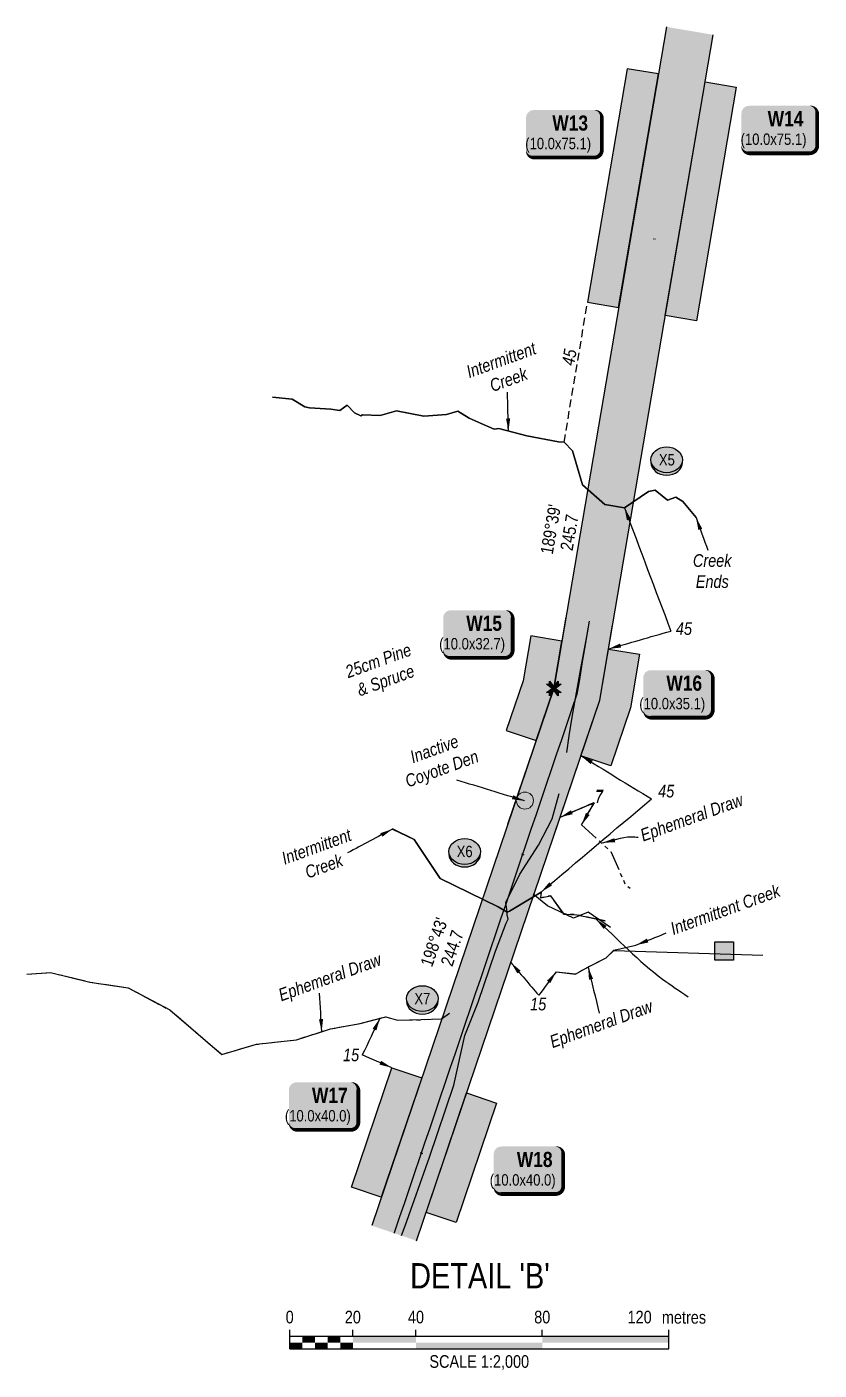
# Model space of a CAD drawing. Extents: x 406232 to 435383, y 6039561 to 6052989.
# Drawn here: x 427266 to 427893, y 6045963 to 6047027 of the extents above; entities that cross this region are included whole.
import ezdxf
from ezdxf.enums import TextEntityAlignment as Align

# ---------------------------------------------------------------- set-up
doc = ezdxf.new("R2010")
doc.units = 0
doc.header["$LTSCALE"] = 5
doc.header["$PDSIZE"] = 0.5
doc.linetypes.add('foc-TIELINE', pattern=[1.875, 1.25, -0.625])
doc.linetypes.add('foc-TOPO-ephemeral', pattern=[6.25, 3.125, -0.625, 0.625, -0.625, 0.625, -0.625])
doc.layers.get('Defpoints').update_dxf_attribs({"color": 9})
for name, color, linetype, lineweight in [('AS-GENERAL', 48, 'Continuous', 18), ('P-CHAINAGE-T', 201, 'Continuous', 18), ('T-TEXT', 48, 'Continuous', 18), ('T-TIE-T', 201, 'Continuous', 18)]:
    doc.layers.add(name, color=color, linetype=linetype, lineweight=lineweight)
for name, color, linetype in [('AS-UNDERLAY-H', 141, 'Continuous'), ('DETAIL-T', 7, 'Continuous'), ('L-BD', 7, 'Continuous'), ('L-MON', 1, 'Continuous'), ('P-CHAINAGE-CL', 201, 'foc-TIELINE'), ('P-CROSSINGS', 250, 'Continuous'), ('P-PROPOSED', 10, 'Continuous'), ('P-PROPOSED-H', 21, 'Continuous'), ('P-TEMP-BLOCKS', 250, 'Continuous'), ('P-TEMP-H', 41, 'Continuous'), ('P-TEMP_WORKSPACE', 46, 'Continuous'), ('T-BUSH-T', 110, 'Continuous'), ('T-CREEK', 160, 'Continuous'), ('T-DRAW', 143, 'foc-TOPO-ephemeral'), ('T-TIE', 201, 'foc-TIELINE'), ('T-WATER-T', 170, 'Continuous')]:
    doc.layers.add(name, color=color, linetype=linetype)
doc.styles.add('80', font='ARIALN.TTF', dxfattribs={"height": 10})
doc.styles.add('80CG', font='ARIALN.TTF', dxfattribs={"height": 10})
doc.styles.add('80L', font='ARIALN.TTF', dxfattribs={"height": 10})
doc.styles.add('80LS', font='ARIALNI.TTF', dxfattribs={"height": 10})
doc.styles.add('BOLD', font='ARIALNB.TTF')
doc.styles.add('Crossing', font='ARIALN.TTF', dxfattribs={"height": 10})
doc.styles.add('foc-LtypeFont', font='ARIALN.TTF', dxfattribs={"height": 7.349999999999999})
doc.linetypes.add('foc-TOPO-flowdirection-NOLINE', pattern='A,0,[">",foc-LtypeFont,S=0.3,R=0,X=0,Y=-0.945],-20,[">",foc-LtypeFont,S=0.3,R=0,X=0,Y=-0.945],0', length=20)
doc.dimstyles.new('Compass 5 000', dxfattribs={"dimscale": 5, "dimtxt": 9, "dimasz": 2, "dimexe": 0.2, "dimexo": 0.0625, "dimgap": 0.5, "dimtad": 0, "dimtih": 1, "dimtoh": 1, "dimzin": 0, "dimdsep": 46, "dimtxsty": '80CG', "dimcen": 0.1, "dimse1": 1, "dimse2": 1, "dimclrd": 256, "dimclrt": 256, "dimaunit": 1, "dimadec": 4, "dimazin": 0, "dimtfac": 0.06, "dimtofl": 0, "dimtmove": 0, "dimatfit": 1, "dimfxl": 0.2, "dimtolj": 1, "dimtzin": 0, "dimlwd": -1, "dimarcsym": 0})

# ---------------------------------------------------------------- blocks, each defined once
blk = doc.blocks.new('*U1062')
h = blk.add_hatch(color=191)
edge = h.paths.add_edge_path()
edge.add_line((-21.49999999999998, -19.14915521729633), (21.49999999999998, -19.14915521729633))
edge.add_arc((21.49999999999998, -13.14915521729633), 6, 270, 360)
edge.add_line((27.49999999999998, -13.14915521729633), (27.49999999999998, 12.5))
edge.add_arc((21.49999999999998, 12.5), 6, 0, 90)
edge.add_line((21.49999999999998, 18.5), (-21.49999999999998, 18.5))
edge.add_arc((-21.49999999999998, 12.5), 6, 90, 180)
edge.add_line((-27.49999999999998, 12.5), (-27.49999999999998, -13.14915521729633))
edge.add_arc((-21.49999999999998, -13.14915521729633), 6, 180, 270)
at = {"color": 250, "flags": 128}
blk.add_lwpolyline([(-21.49999999999998, -19.14915521729633, 3, 3, 0), (21.49999999999998, -19.14915521729633, 3, 3, 0.414213562373095), (27.49999999999998, -13.14915521729633, 3, 3, 0), (27.49999999999998, 12.5, 3, 0, 0.414213562373095), (21.49999999999998, 18.5, 0, 0, 0), (-21.49999999999998, 18.5, 0, 0, 0.414213562373095), (-27.49999999999998, 12.5, 0, 0, 0), (-27.49999999999998, -13.14915521729633, 0, 3, 0.414213562373095)], format="xyseb", close=True, dxfattribs=at)
at = {"flags": 128}
blk.add_lwpolyline([(14.2195382115975, -9.000000803657578, 0, 7.5, 0), (-3.398394867633905e-15, 0, 0, 0, 0)], format="xyseb", dxfattribs=at)
at = {"color": 250}
for tag, p, height, style in [('TEMP_AREA_W1_001', (-9.212824010914055, 2.244292974654144), 12, 'BOLD'), ('ENTER_TEXT_001', (-30.65893587994544, -12.47010782646594), 9, '80')]:
    blk.add_attdef(tag, p, '', height=height, dxfattribs=dict(at, style=style))
blk = doc.blocks.new('*U1061')
h = blk.add_hatch(color=191)
edge = h.paths.add_edge_path()
edge.add_line((-21.49999999999998, -19.14915521729633), (21.49999999999998, -19.14915521729633))
edge.add_arc((21.49999999999998, -13.14915521729633), 6, 270, 360)
edge.add_line((27.49999999999998, -13.14915521729633), (27.49999999999998, 12.5))
edge.add_arc((21.49999999999998, 12.5), 6, 0, 90)
edge.add_line((21.49999999999998, 18.5), (-21.49999999999998, 18.5))
edge.add_arc((-21.49999999999998, 12.5), 6, 90, 180)
edge.add_line((-27.49999999999998, 12.5), (-27.49999999999998, -13.14915521729633))
edge.add_arc((-21.49999999999998, -13.14915521729633), 6, 180, 270)
at = {"color": 250, "flags": 128}
blk.add_lwpolyline([(-21.49999999999998, -19.14915521729633, 3, 3, 0), (21.49999999999998, -19.14915521729633, 3, 3, 0.414213562373095), (27.49999999999998, -13.14915521729633, 3, 3, 0), (27.49999999999998, 12.5, 3, 0, 0.414213562373095), (21.49999999999998, 18.5, 0, 0, 0), (-21.49999999999998, 18.5, 0, 0, 0.414213562373095), (-27.49999999999998, 12.5, 0, 0, 0), (-27.49999999999998, -13.14915521729633, 0, 3, 0.414213562373095)], format="xyseb", close=True, dxfattribs=at)
at = {"flags": 128}
blk.add_lwpolyline([(-15.89854788373584, -8.20146978244206, 0, 7.5, 0), (-3.398394867633905e-15, 0, 0, 0, 0)], format="xyseb", dxfattribs=at)
at = {"color": 250}
for tag, p, height, style in [('TEMP_AREA_W1_001', (-9.212824010914055, 2.244292974654144), 12, 'BOLD'), ('ENTER_TEXT_001', (-30.65893587994544, -12.47010782646594), 9, '80')]:
    blk.add_attdef(tag, p, '', height=height, dxfattribs=dict(at, style=style))
blk = doc.blocks.new('xing2')
h = blk.add_hatch(color=50)
h.dxf.hatch_style = 1
edge = h.paths.add_edge_path()
edge.add_ellipse((0, 0), major_axis=(-12.5, 0), ratio=0.8162973455633619, start_angle=0, end_angle=360)
h = blk.add_hatch(color=250)
h.dxf.hatch_style = 1
edge = h.paths.add_edge_path()
edge.add_ellipse((0, -2.047489049626165), major_axis=(-12.5, 0), ratio=0.8162973455633619, start_angle=0, end_angle=180)
edge.add_line((12.5, -2.047489049626165), (12.5, 0))
edge.add_ellipse((0, 0), major_axis=(-12.5, 0), ratio=0.8162973455633619, start_angle=0, end_angle=180, ccw=False)
edge.add_line((-12.5, 0), (-12.5, -2.047489049626165))
at = {"color": 250}
blk.add_ellipse((0, 0), major_axis=(-12.5, 0), ratio=0.8162973455633619, dxfattribs=at)
blk.add_ellipse((0, -2.047489049626165), major_axis=(-12.5, 0), ratio=0.8162973455633619, start_param=0, end_param=3.141592653589793, dxfattribs=at)
at = {"color": 250, "style": 'Crossing'}
blk.add_attdef('CROSSING', text='', height=9, dxfattribs=at).set_placement((0.08916442567715421, 0.0199513138486509), align=Align.MIDDLE_CENTER)
at = {"color": 250, "style": 'Crossing', "flags": 1}
for tag, p in [('OWNER', (0.08916442567715421, -12.49201765665748)), ('DESCRIPTION', (0.08916442567715421, -25.770021277247)), ('LOCATION', (0.08916442567715421, -39.30337514164421)), ('DWG_REF', (0.08916442567715421, -52.83672900604233))]:
    blk.add_attdef(tag, text='', height=9, dxfattribs=at).set_placement(p, align=Align.MIDDLE_CENTER)
blk = doc.blocks.new('TEMP')
h = blk.add_hatch(color=255)
h.dxf.hatch_style = 1
h.paths.add_polyline_path([(-5.274161e-10, 0.2514284397220763), (-0.6656854269836912, 1.152061669657268), (-0.6656854269836914, 0.6656854303339061), (-1.152061663105632, 0.6656854303339061), (-0.2514284404497629, 5.273253e-10), (-1.152061661774314, -0.665685419564579), (-0.6656854224511335, -0.6656854195645793), (-0.6656854224511335, -1.152061655686338), (-5.273251e-10, -0.2514284436956587), (0.6656854183820542, -1.152061663420681), (0.6656854183820542, -0.6656854208922597), (1.152061656810019, -0.6656854053035205), (0.2514284429676993, 5.273253e-10), (1.152061671303363, 0.6656854258011663), (0.6656854287749412, 0.6656854258011663), (0.6656854131859291, 1.15206166422904)])
h.paths.add_polyline_path([(0.5656854229146121, 0.8485281473411305), (0.5656854319800914, 0.5656854258011663), (0.8485281444547581, 0.5656854258011663), (0.0831890339399251, 0), (0.8485281399220186, -0.5656854150320215), (0.5656854183820542, -0.5656854240973189), (0.5656854183820542, -0.8485281365719859), (0, -0.08318903609469999), (-0.5656854224511337, -0.8485281320390644), (-0.5656854224511337, -0.5656854195645792), (-0.8485281349258001, -0.5656854195645794), (-0.0831890328488955, 0), (-0.8485281394583584, 0.5656854303339058), (-0.5656854269836913, 0.5656854303339061), (-0.5656854269836913, 0.8485281428085727), (0, 0.0831890306941206)], flags=16)
h = blk.add_hatch(color=1)
h.dxf.hatch_style = 1
h.paths.add_polyline_path([(0, 0.0831890306941205), (-0.5656854269836911, 0.8485281428085727), (-0.5656854269836912, 0.5656854303339061), (-0.8485281394583578, 0.5656854303339061), (-0.0831890328488953, -1e-16), (-0.8485281349258001, -0.5656854195645793), (-0.5656854224511337, -0.5656854195645793), (-0.5656854224511337, -0.848528132039064), (0, -0.08318903609469999), (0.5656854183820542, -0.8485281365719856), (0.5656854183820542, -0.5656854240973191), (0.8485281399220184, -0.5656854150320213), (0.0831890339399251, -1e-16), (0.8485281444547581, 0.5656854258011663), (0.5656854319800914, 0.5656854258011663), (0.5656854229146121, 0.8485281473411308)])
at = {"color": 1}
for p, q in [((-0.0831890328488953, 0), (0.0831890339399252, 0)), ((0, 0.0831890306941205), (0, -0.08318903609469999))]:
    blk.add_line(p, q, dxfattribs=at)
at = {"color": 255, "flags": 128}
blk.add_lwpolyline([(-0.251428440449763, 5.27325e-10), (-1.152061663105632, 0.6656854303339061), (-0.6656854269836914, 0.6656854303339061), (-0.6656854269836914, 1.152061669657268), (-5.274159999999999e-10, 0.2514284397220763), (0.6656854131859291, 1.15206166422904), (0.6656854287749412, 0.6656854258011663), (1.152061671303363, 0.6656854258011663), (0.2514284429676991, 5.27325e-10), (1.152061656810019, -0.6656854053035204), (0.6656854183820542, -0.6656854208922596), (0.6656854183820542, -1.152061663420681), (-5.27325e-10, -0.2514284436956586), (-0.6656854224511335, -1.152061655686338), (-0.6656854224511335, -0.6656854195645793), (-1.152061661774314, -0.6656854195645793)], close=True, dxfattribs=at)
at = {"color": 1, "flags": 128}
blk.add_lwpolyline([(-0.0831890328488953, 0), (-0.8485281394583578, 0.5656854303339061), (-0.5656854269836913, 0.5656854303339061), (-0.5656854269836913, 0.8485281428085727), (0, 0.0831890306941205), (0.5656854229146121, 0.8485281473411305), (0.5656854319800914, 0.5656854258011663), (0.8485281444547581, 0.5656854258011663), (0.0831890339399252, 0), (0.8485281399220184, -0.5656854150320214), (0.5656854183820542, -0.5656854240973189), (0.5656854183820542, -0.8485281365719856), (0, -0.08318903609469999), (-0.5656854224511335, -0.848528132039064), (-0.5656854224511335, -0.5656854195645792), (-0.8485281349258001, -0.5656854195645792)], close=True, dxfattribs=at)
blk = doc.blocks.new('*U539')
h = blk.add_hatch(color=191)
edge = h.paths.add_edge_path()
edge.add_line((-23.99999999999998, -19.14915521729633), (23.99999999999998, -19.14915521729633))
edge.add_arc((23.99999999999998, -13.14915521729633), 6, 270, 360)
edge.add_line((29.99999999999998, -13.14915521729633), (29.99999999999998, 12.5))
edge.add_arc((23.99999999999998, 12.5), 6, 0, 90)
edge.add_line((23.99999999999998, 18.5), (-23.99999999999998, 18.5))
edge.add_arc((-23.99999999999998, 12.5), 6, 90, 180)
edge.add_line((-29.99999999999998, 12.5), (-29.99999999999998, -13.14915521729633))
edge.add_arc((-23.99999999999998, -13.14915521729633), 6, 180, 270)
at = {"color": 250, "flags": 128}
blk.add_lwpolyline([(-23.99999999999998, -19.14915521729633, 3, 3, 0), (23.99999999999998, -19.14915521729633, 3, 3, 0.414213562373095), (29.99999999999998, -13.14915521729633, 3, 3, 0), (29.99999999999998, 12.5, 3, 0, 0.414213562373095), (23.99999999999998, 18.5, 0, 0, 0), (-23.99999999999998, 18.5, 0, 0, 0.414213562373095), (-29.99999999999998, 12.5, 0, 0, 0), (-29.99999999999998, -13.14915521729633, 0, 3, 0.414213562373095)], format="xyseb", close=True, dxfattribs=at)
at = {"flags": 128}
blk.add_lwpolyline([(3.21835010522714, -14.80424082640029, 0, 7.5, 0), (-3.398394867633905e-15, 0, 0, 0, 0)], format="xyseb", dxfattribs=at)
at = {"color": 250}
for tag, p, height, style in [('TEMP_AREA_W1_001', (-9.212824010914055, 2.244292974654144), 12, 'BOLD'), ('ENTER_TEXT_001', (-30.65893587994544, -12.47010782646594), 9, '80')]:
    blk.add_attdef(tag, p, '', height=height, dxfattribs=dict(at, style=style))
blk = doc.blocks.new('*U379')
at = {"color": 0}
for p, q in [((-150.0000000000342, 0), (-150.0000000000342, 15.00000000000273)), ((-100.0000000000232, 10.00000000000182), (-100.0000000000232, 15.00000000000273)), ((-50.00000000001134, 10.00000000000182), (-50.00000000001134, 15.00000000000273)), ((50.00000000001134, 10.00000000000182), (50.00000000001134, 15.00000000000273)), ((150.2392182250246, -2.274e-13), (150.2392182250246, 15.0000000000025)), ((-150.0000000000342, 10.00000000000182), (150.2392182250246, 10.00000000000159)), ((-150.0000000000342, 0), (150.2392182250246, -2.274e-13))]:
    blk.add_line(p, q, dxfattribs=at)
for points in [[(-150.0000000000342, 5.000000000000909), (-140.0000000000233, 5.000000000000909), (-150.0000000000342, 0), (-140.0000000000233, 0)], [(-140.0000000000342, 10.00000000000091), (-130.0000000000232, 10.00000000000091), (-140.0000000000342, 5), (-130.0000000000232, 5)], [(-130.0000000000342, 5.000000000000909), (-120.0000000000233, 5.000000000000909), (-130.0000000000342, 0), (-120.0000000000233, 0)], [(-120.0000000000342, 10.00000000000091), (-110.0000000000233, 10.00000000000091), (-120.0000000000342, 5), (-110.0000000000233, 5)], [(-110.0000000000342, 5.000000000000909), (-100.0000000000232, 5.000000000000909), (-110.0000000000342, 0), (-100.0000000000232, 0)], [(-100.0000000000232, 10.00000000000182), (-50.00000000001134, 10.00000000000182), (-100.0000000000232, 5.000000000000909), (-50.00000000001134, 5.000000000000909)], [(-50.00000000001134, 5.000000000000909), (50.00000000001134, 5.000000000000909), (-50.00000000001134, 0), (50.00000000001134, 0)], [(50.00000000001134, 10.00000000000182), (150.2392182250246, 10.00000000000159), (50.00000000001134, 5.000000000000909), (150.2392182250246, 5.000000000000682)]]:
    blk.add_solid(points, dxfattribs=at)
at = {"color": 0, "style": '80'}
blk.add_text('metres', height=10.00000000000227, dxfattribs=at).set_placement((162.2392182250246, 20.0000000000025), align=Align.CENTER)
for s, insert, char_height, attachment_point in [('0', (-150.0000000000342, 30.21145975443656), 10, 2), ('20', (-100.0000000000232, 30.21145975443656), 10, 2), ('40', (-50.00000000001134, 30.21145975443656), 10, 2), ('80', (50.00000000001134, 30.21145975443656), 10, 2), ('120', (136.6959500629242, 30.21828103683765), 10, 3), ('SCALE 1:2,000', (0.1196091124951968, -5.000000000000114), 10.00000000000227, 2)]:
    blk.add_mtext(s, dxfattribs=dict(at, insert=insert, char_height=char_height, attachment_point=attachment_point))

msp = doc.modelspace()

# ---------------------------------------------------------------- hatches: boundary and pattern name
at = {"layer": 'AS-UNDERLAY-H'}
h = msp.add_hatch(color=256, dxfattribs=at)
h.dxf.hatch_style = 1
h.paths.add_polyline_path([(427825.4723940845, 6046287.718057653), (427810.4812831344, 6046287.718057653), (427810.4812831344, 6046302.332374492), (427825.4723940845, 6046302.332374492)])
at = {"layer": 'P-PROPOSED-H'}
h = msp.add_hatch(color=256, dxfattribs=at)
h.dxf.hatch_style = 1
h.paths.add_polyline_path([(427538.9255461669, 6046077.4998278), (427574.4261622217, 6046065.471812468), (427719.5714101482, 6046493.867152571), (427809.2079782627, 6047020.952941286), (427772.2548429371, 6047027.237216642), (427683.1147110609, 6046503.073294554)])
at = {"layer": 'P-TEMP-H'}
h = msp.add_hatch(color=256, dxfattribs=at)
h.dxf.hatch_style = 1
h.paths.add_polyline_path([(427734.4393214455, 6046804.873488402), (427765.903955091, 6046989.893511069), (427741.2690525985, 6046994.082939333), (427709.8044214896, 6046809.062916248)])
h = msp.add_hatch(color=256, dxfattribs=at)
h.dxf.hatch_style = 1
h.paths.add_polyline_path([(427771.3926457646, 6046798.589180904), (427802.8563088273, 6046983.609368604), (427827.4912113164, 6046979.419940298), (427796.0265802097, 6046794.399917241)])
h = msp.add_hatch(color=256, dxfattribs=at)
h.dxf.hatch_style = 1
h.paths.add_polyline_path([(427689.4801140281, 6046540.503288396), (427664.8452150978, 6046544.692737625), (427658.8119383933, 6046509.215720522), (427645.4422422357, 6046469.755141387), (427669.1093196034, 6046461.736464564), (427683.1147110609, 6046503.073294554)])
h = msp.add_hatch(color=256, dxfattribs=at)
h.dxf.hatch_style = 1
h.paths.add_polyline_path([(427689.4801140301, 6046540.503288396), (427664.845215099, 6046544.692737625), (427658.8119383935, 6046509.215720522), (427645.4422422358, 6046469.755141417), (427669.1093196034, 6046461.736464552), (427683.1147110609, 6046503.073294554)])
h = msp.add_hatch(color=256, dxfattribs=at)
h.dxf.hatch_style = 1
h.paths.add_polyline_path([(427728.2770130233, 6046441.689772281), (427704.6099356575, 6046449.708449236), (427719.5714101489, 6046493.867152553), (427726.3539020068, 6046534.32103449), (427750.9985166261, 6046530.189122053), (427743.8836048154, 6046487.752535631)])
h = msp.add_hatch(color=256, dxfattribs=at)
h.dxf.hatch_style = 1
h.paths.add_polyline_path([(427728.2770130252, 6046441.689772311), (427704.6099356593, 6046449.708449236), (427719.5714101482, 6046493.867152571), (427726.3539020069, 6046534.321034522), (427750.9985166262, 6046530.189122083), (427743.8836048148, 6046487.752535631)])
h = msp.add_hatch(color=256, dxfattribs=at)
h.dxf.hatch_style = 1
h.paths.add_polyline_path([(427522.8522539861, 6046107.931516769), (427554.9269615338, 6046202.599826239), (427578.5940388968, 6046194.581149285), (427546.5193313534, 6046099.912839815)])
h = msp.add_hatch(color=256, dxfattribs=at)
h.dxf.hatch_style = 1
h.paths.add_polyline_path([(427582.0199474074, 6046087.884824483), (427614.0946549508, 6046182.553133949), (427637.7617323181, 6046174.534457133), (427605.6870247701, 6046079.866147663)])

# ---------------------------------------------------------------- linework, layer by layer
at = {"layer": 'AS-GENERAL'}
msp.add_circle((427660.2243088827, 6046414.224448912), 6.782269676977199, dxfattribs=at)
at = {"layer": 'AS-UNDERLAY-H'}
msp.add_lwpolyline([(427825.4723940845, 6046287.718057653), (427810.4812831344, 6046287.718057653), (427810.4812831344, 6046302.332374492), (427825.4723940845, 6046302.332374492)], close=True, dxfattribs=at)
at = {"layer": 'Defpoints'}
for points in [[(427711.1772245672, 6046556.301027883, 2266.907354497003), (427709.6123179576, 6046547.099026844, 2265.638314222683), (427707.5175933404, 6046534.781577334, 2263.953109438917), (427705.422868726, 6046522.46412791, 2262.081269802854), (427703.3281441116, 6046510.146678449, 2259.990615930211), (427701.34179056, 6046498.46647507, 2258.069244619154), (427697.1250280646, 6046486.020725487, 2256.535793952617), (427693.1156896213, 6046474.187186806, 2255.041093276026), (427689.1063511782, 6046462.353648167, 2253.842106474053), (427685.0970127349, 6046450.520109479, 2252.653148403308), (427681.0876742914, 6046438.686570755, 2251.199614105518), (427677.0783358481, 6046426.853032067, 2250.769863815533), (427673.068997405, 6046415.019493429, 2250.084751479215), (427669.0596589645, 6046403.185954748, 2250.411670515095), (427665.0503205198, 6046391.352416012, 2249.379569161784), (427661.0409820777, 6046379.518877336, 2249.666554602429), (427657.0316436333, 6046367.685338692, 2249.128241432281), (427653.0223051913, 6046355.85180001, 2248.060445465652), (427649.0129667441, 6046344.01826128, 2245.755721094799), (427645.0036283017, 6046332.184722598, 2245.339828673033), (427640.9942898573, 6046320.351183957, 2245.011000722428), (427636.9849514152, 6046308.517645278, 2246.362476463562), (427632.9756129709, 6046296.684106542, 2246.764470165522), (427628.9662745288, 6046284.850567866, 2246.033004493063), (427624.9569360869, 6046273.017029219, 2245.196560152978), (427620.9475976448, 6046261.18349054, 2245.445911443962), (427616.9382592003, 6046249.34995181, 2245.811963038813), (427612.9289207584, 6046237.516413128, 2246.760236834749), (427608.9195823139, 6046225.682874488, 2251.093247842317), (427604.9102438704, 6046213.849335805, 2255.792465024082), (427600.9009054243, 6046202.015797072, 2257.631057395714), (427596.8915669812, 6046190.182258393, 2257.857354563802), (427592.8822285379, 6046178.34871975, 2257.415792995151), (427588.8728900944, 6046166.51518107, 2255.153382870406), (427584.8635516511, 6046154.681642352, 2251.580218685406), (427580.8542132078, 6046142.848103655, 2247.338464770753), (427576.8448747675, 6046131.014565018, 2243.898423397048), (427572.8355363242, 6046119.181026332, 2242.08424286691), (427568.8261978807, 6046107.347487651, 2240.11592904262), (427564.8168594374, 6046095.513948923, 2240.958036307965), (427560.8075209942, 6046083.680410235, 2239.769156491265), (427556.7981825511, 6046071.8468716, 2239.449816604922), (427556.6758541804, 6046071.485820139, 2239.40455886026)], [(427562.4737285174, 6046069.521433903, 2238.994008089943), (427565.3868088763, 6046077.274448911, 2239.164999999998), (427584.7918088763, 6046131.724448913, 2242.732499999998), (427603.9043088764, 6046188.84944891, 2256.699999999998), (427612.544308876, 6046228.15194891, 2250.842499999996), (427623.1193088762, 6046254.384448917, 2245.022499999997), (427637.0643088763, 6046294.941948913, 2246.039999999998), (427645.4343088761, 6046317.076948913, 2245.944999999998), (427647.0668088761, 6046320.341948913, 2244.622499999999), (427646.3168088761, 6046323.611948916, 2243.602499999998), (427646.154308876, 6046325.106948914, 2243.709999999998), (427646.1343088761, 6046325.896948912, 2243.374999999998), (427645.949308876, 6046328.039448916, 2243.887499999996), (427645.119308876, 6046333.529448915, 2245.537499999998), (427656.3418088763, 6046356.026948917, 2247.474999999997), (427670.9868088761, 6046378.779448915, 2247.422499999997), (427681.7943088764, 6046399.896948913, 2247.352499999997), (427687.2343088763, 6046419.936948913, 2248.294999999998)]]:
    msp.add_polyline3d(points, dxfattribs=at)
at = {"layer": 'Defpoints', "color": 2}
msp.add_polyline3d([(427693.4418088761, 6046452.219448943, 2252.792499999989), (427695.344308878, 6046465.434448913, 2254.134999999989), (427697.6993088761, 6046480.186948915, 2256.212499999988), (427704.5668088761, 6046518.801948947, 2261.409999999987), (427709.259308878, 6046544.179448947, 2265.942499999991), (427711.3052520955, 6046556.279255436, 2267.090270363096)], dxfattribs=at)
for p in [(427660.0046919541, 6046417.743045336), (427660.0046919541, 6046417.743045336), (427660.0046919553, 6046417.743045336), (427660.0046919553, 6046417.743045336)]:
    msp.add_point(p, dxfattribs=at)
at = {"layer": 'P-CHAINAGE-CL'}
for p, q in [((427657.4378370755, 6046371.999092815), (427659.331203262, 6046371.357598708)), ((427577.2510682063, 6046135.328319135), (427579.1444343959, 6046134.68682503))]:
    msp.add_line(p, q, dxfattribs=at)
at = {"layer": 'P-PROPOSED', "flags": 128}
for points in [[(427772.2548429371, 6047027.237216642), (427683.1147110609, 6046503.073294554), (427646.5535389336, 6046395.163211429)], [(427682.054155001, 6046383.135196079), (427719.5714101482, 6046493.867152571), (427809.2079782626, 6047020.952941288)], [(427692.7010477002, 6046559.443099103), (427683.1147110609, 6046503.073294554), (427538.9255461642, 6046077.4998278)], [(427574.4261622217, 6046065.471812468), (427719.5714101489, 6046493.867152553), (427729.6545806235, 6046553.158756129)]]:
    msp.add_lwpolyline(points, dxfattribs=at)
at = {"layer": 'P-TEMP_WORKSPACE', "flags": 128}
for points in [[(427734.4393214455, 6046804.873488402), (427765.903955091, 6046989.893511069), (427741.2690525985, 6046994.082939333), (427709.8044214896, 6046809.062916248)], [(427771.3926457646, 6046798.589180904), (427802.8563088273, 6046983.609368604), (427827.4912113164, 6046979.419940298), (427796.0265802097, 6046794.399917241)], [(427689.4801140281, 6046540.503288396), (427664.8452150978, 6046544.692737625), (427658.8119383933, 6046509.215720522), (427645.4422422357, 6046469.755141387), (427669.1093196034, 6046461.736464564), (427683.1147110609, 6046503.073294554)], [(427689.4801140301, 6046540.503288396), (427664.845215099, 6046544.692737625), (427658.8119383935, 6046509.215720522), (427645.4422422358, 6046469.755141417), (427669.1093196034, 6046461.736464552), (427683.1147110609, 6046503.073294554)], [(427728.2770130233, 6046441.689772281), (427704.6099356575, 6046449.708449236), (427719.5714101489, 6046493.867152553), (427726.3539020068, 6046534.32103449), (427750.9985166261, 6046530.189122053), (427743.8836048154, 6046487.752535631)], [(427728.2770130252, 6046441.689772311), (427704.6099356593, 6046449.708449236), (427719.5714101482, 6046493.867152571), (427726.3539020069, 6046534.321034522), (427750.9985166262, 6046530.189122083), (427743.8836048148, 6046487.752535631)], [(427522.8522539861, 6046107.931516769), (427554.9269615338, 6046202.599826239), (427578.5940388968, 6046194.581149285), (427546.5193313534, 6046099.912839815)], [(427582.0199474074, 6046087.884824483), (427614.0946549508, 6046182.553133949), (427637.7617323181, 6046174.534457133), (427605.6870247701, 6046079.866147663)]]:
    msp.add_lwpolyline(points, close=True, dxfattribs=at)
at = {"layer": 'T-CREEK', "linetype": 'foc-TOPO-flowdirection-NOLINE', "flags": 128}
for points in [[(427460.4568088783, 6046733.724448934), (427475.9018088782, 6046732.246948934), (427485.9893088772, 6046726.23944893), (427489.6043088782, 6046725.351948944), (427506.5093088773, 6046724.279448946), (427513.6818088772, 6046723.28444893), (427519.5918088782, 6046727.609448932), (427525.3243088782, 6046721.359448945), (427530.4318088783, 6046719.156948932), (427531.6943088782, 6046719.974448945), (427545.6593088772, 6046719.421948945), (427558.6143088772, 6046722.936948934), (427580.1693088773, 6046718.804448931), (427598.0343088783, 6046719.991948933), (427607.0368088772, 6046722.639448944), (427616.1593088784, 6046717.211948946), (427625.7193088782, 6046713.114448946), (427635.9943088773, 6046708.414448931), (427639.6019128968, 6046708.9177084), (427661.6743088783, 6046703.191949026), (427686.8343088782, 6046698.45944893), (427691.2568088782, 6046698.154449024), (427697.7768088773, 6046691.421948929), (427705.7093088773, 6046664.359448928), (427723.5193088772, 6046648.814449024), (427739.0418088841, 6046646.211948944), (427758.1268088773, 6046659.059449024), (427763.2568088772, 6046660.191949037), (427773.0743088842, 6046652.261949039), (427779.6886118334, 6046654.623849352), (427785.2718088781, 6046651.05694893), (427795.6868088783, 6046638.491948932)], [(427555.4493088764, 6046391.639449001), (427572.6143088763, 6046383.269449039), (427593.1568088761, 6046352.411949038), (427638.9493088814, 6046330.009448912), (427646.1343088761, 6046325.896948912), (427646.1343088761, 6046325.896948912), (427648.081808876, 6046326.729448912), (427673.0243088838, 6046341.786948917), (427672.6418088761, 6046337.19944904), (427680.4018088839, 6046338.741948913), (427691.1093088838, 6046324.211948912), (427701.2393088762, 6046323.814449037), (427723.7843088838, 6046318.934449038)]]:
    msp.add_lwpolyline(points, dxfattribs=at)
at = {"layer": 'T-CREEK', "flags": 128}
for points in [[(427795.6868088783, 6046638.491948932), (427785.2718088781, 6046651.05694893), (427779.8168088807, 6046654.541948946), (427773.0743088842, 6046652.261949039), (427763.2568088772, 6046660.191949037), (427758.1268088773, 6046659.059449024), (427739.0418088841, 6046646.211948944), (427723.5193088772, 6046648.814449024), (427705.7093088773, 6046664.359448928), (427697.7768088773, 6046691.421948929), (427691.2568088782, 6046698.154449024), (427686.8343088782, 6046698.45944893), (427661.6743088783, 6046703.191949026), (427639.6019128968, 6046708.9177084), (427635.9943088773, 6046708.414448931), (427625.7193088782, 6046713.114448946), (427616.1593088784, 6046717.211948946), (427607.0368088772, 6046722.639448944), (427598.0343088783, 6046719.991948933), (427580.1693088773, 6046718.804448931), (427558.6143088772, 6046722.936948934), (427545.6593088772, 6046719.421948945), (427531.6943088782, 6046719.974448945), (427530.4318088783, 6046719.156948932), (427525.3243088782, 6046721.359448945), (427519.5918088782, 6046727.609448932), (427513.6818088772, 6046723.28444893), (427506.5093088773, 6046724.279448946), (427489.6043088782, 6046725.351948944), (427485.9893088772, 6046726.23944893), (427475.9018088782, 6046732.246948934), (427460.4568088783, 6046733.724448934)], [(427673.0293088762, 6046341.661948913), (427648.081808876, 6046326.729448912), (427646.1343088761, 6046325.896948912), (427638.9493088814, 6046330.009448912), (427593.1568088761, 6046352.411949038), (427572.6143088763, 6046383.269449039), (427555.444308876, 6046391.76444891)], [(427724.6718088763, 6046289.71944904), (427730.5218088838, 6046295.62944904), (427748.0793088761, 6046299.654448916)]]:
    msp.add_lwpolyline(points, dxfattribs=at)
at = {"layer": 'T-CREEK', "color": 6}
msp.add_lwpolyline([(427727.8808088542, 6046313.649448522), (427710.2168088582, 6046325.799698466), (427698.6058088585, 6046321.124198465), (427678.1090588594, 6046330.862448468), (427666.7778088559, 6046340.128698527)], dxfattribs=at)
at = {"layer": 'T-DRAW', "flags": 128}
for points in [[(427705.0793088809, 6046394.994449038), (427728.3468088841, 6046373.806948911), (427739.6068088838, 6046347.884448916), (427743.614308876, 6046344.821948912)], [(427705.079308882, 6046394.994449026), (427728.3468088842, 6046373.806948941), (427739.6068088832, 6046347.884448933), (427743.6143088775, 6046344.821948932)], [(427723.7843088838, 6046318.934449038), (427701.2393088762, 6046323.814449037), (427691.1093088838, 6046324.211948912), (427680.4018088839, 6046338.741948913), (427672.6418088761, 6046337.19944904), (427673.013993016, 6046341.663225931)], [(427684.9768088761, 6046278.606949035), (427700.3768088837, 6046276.931949038), (427709.606808876, 6046282.036948916), (427724.6718088763, 6046289.71944904)], [(427265.9843088762, 6046276.776949039), (427284.7318088838, 6046278.011949039), (427315.7643088761, 6046270.434449037), (427346.1118088765, 6046265.90194904), (427379.1943088839, 6046248.346949036), (427420.241808876, 6046213.104448915), (427447.7493088761, 6046221.166949036), (427479.509308884, 6046224.801949039), (427506.2318088762, 6046233.271949037), (427529.799308876, 6046237.724448912), (427550.0293088763, 6046243.006948916), (427559.311808884, 6046240.199448911), (427578.0618088763, 6046240.651948914), (427594.1468088841, 6046241.401948917), (427600.659308876, 6046245.769448911)]]:
    msp.add_lwpolyline(points, dxfattribs=at)
at = {"layer": 'T-DRAW', "linetype": 'foc-TOPO-flowdirection-NOLINE', "flags": 128}
for points in [[(427684.9818088763, 6046278.481949), (427700.3818088815, 6046276.806948915), (427709.6118088816, 6046281.911948916), (427724.6768088761, 6046289.594448915), (427730.5268088763, 6046295.504449001), (427848.4675705022, 6046291.743808404)], [(427265.9843088762, 6046276.776949039), (427284.7318088838, 6046278.011949039), (427315.7643088761, 6046270.434449037), (427346.1118088765, 6046265.90194904), (427379.1943088839, 6046248.346949036), (427420.241808876, 6046213.104448915), (427447.7493088761, 6046221.166949036), (427479.509308884, 6046224.801949039), (427506.2318088762, 6046233.271949037), (427529.799308876, 6046237.724448912), (427550.0293088763, 6046243.006948916), (427559.311808884, 6046240.199448911), (427578.0618088763, 6046240.651948914), (427594.1468088841, 6046241.401948917), (427600.659308876, 6046245.769448911)]]:
    msp.add_lwpolyline(points, dxfattribs=at)
at = {"layer": 'T-TIE', "flags": 128}
msp.add_lwpolyline([(427691.2568088782, 6046698.154449024), (427709.8044214896, 6046809.062916248)], dxfattribs=at)
at = {"layer": 'T-TIE-T'}
msp.add_line((427761.7018631467, 6046859.359135184), (427763.6726550619, 6046859.023979234), dxfattribs=at)

# ---------------------------------------------------------------- block references
at = {"layer": 'DETAIL-T', "xscale": 0.99954368, "yscale": 0.99954368, "zscale": 0.99954368}
msp.add_blockref('*U379', (427623.969753875, 6045979.827529092), dxfattribs=at)
at = {"layer": 'L-MON'}
for xscale, yscale, zscale in [(4.997718399999995, 4.997718399999995, 12.49429599999983), (4.997718399999972, 4.997718399999972, 4.997718399999972)]:
    msp.add_blockref('TEMP', (427683.1147110609, 6046503.073294554), dxfattribs=dict(at, xscale=xscale, yscale=yscale, zscale=zscale))
at = {"layer": 'P-CROSSINGS', "xscale": 0.99954368, "yscale": 0.99954368, "zscale": 0.99954368}
for p, values in [((427772.5246841689, 6046684.229918154), {'CROSSING': 'X5'}), ((427612.454650439, 6046373.888775967), {'CROSSING': 'X6'}), ((427578.961194389, 6046257.366194937), {'CROSSING': 'X7'})]:
    msp.add_blockref('xing2', p, dxfattribs=at).add_auto_attribs(values)
at = {"layer": 'P-TEMP-BLOCKS', "xscale": 0.99954368, "yscale": 0.99954368, "zscale": 2.499999999999985}
for p, values in [((427861.647720576, 6046946.219479852), {'TEMP_AREA_W1_001': 'W14', 'ENTER_TEXT_001': '(10.0x75.1)'}), ((427691.1628316448, 6046942.800206391), {'TEMP_AREA_W1_001': 'W13', 'ENTER_TEXT_001': '(10.0x75.1)'})]:
    msp.add_blockref('*U539', p, dxfattribs=at).add_auto_attribs(values)
at = {"layer": 'P-TEMP-BLOCKS'}
for name, p, values in [('*U1062', (427623.0389683175, 6046546.461756787), {'TEMP_AREA_W1_001': 'W15', 'ENTER_TEXT_001': '(10.0x32.7)'}), ('*U1061', (427781.4490499279, 6046499.044625534), {'TEMP_AREA_W1_001': 'W16', 'ENTER_TEXT_001': '(10.0x35.1)'}), ('*U1062', (427500.8888169782, 6046172.478647467), {'TEMP_AREA_W1_001': 'W17', 'ENTER_TEXT_001': '(10.0x40.0)'}), ('*U1062', (427663.0617521019, 6046121.666120239), {'TEMP_AREA_W1_001': 'W18', 'ENTER_TEXT_001': '(10.0x40.0)'})]:
    msp.add_blockref(name, p, dxfattribs=at).add_auto_attribs(values)

# ---------------------------------------------------------------- texts
at = {"layer": 'DETAIL-T', "color": 3, "insert": (427624.6397951385, 6046037.748816422), "char_height": 19.99087359999978, "width": 223.7558729327747, "attachment_point": 5, "style": '80CG'}
msp.add_mtext("DETAIL 'B'", dxfattribs=at)
at = {"layer": 'L-BD', "color": 5, "style": '80L'}
for s, rotation, p in [("189°39'", 80.34849999653437, (427680.6222312017, 6046629.139128294)), ('245.7', 80.34849999653437, (427695.4031705593, 6046626.625458762)), ("198°43'", 71.28299999922885, (427588.3485854067, 6046302.142048483)), ('244.7', 71.28299999922885, (427602.5488318274, 6046297.330842353))]:
    msp.add_text(s, height=9.995436799999908, rotation=rotation, dxfattribs=at).set_placement(p, align=Align.MIDDLE)
at = {"layer": 'P-CHAINAGE-T', "style": '80LS'}
for s, p in [('7', (427719.0043079699, 6046417.903505771)), ('45', (427772.0672690182, 6046421.663128946)), ('15', (427670.7485624516, 6046252.948360429)), ('15', (427522.6436947125, 6046212.683700378))]:
    msp.add_text(s, height=9.995436799999888, dxfattribs=at).set_placement(p, align=Align.MIDDLE)
at = {"layer": 'T-BUSH-T', "insert": (427515.7444472447, 6046520.049042146), "char_height": 9.995397199999925, "attachment_point": 1, "rotation": 19.99999999999989, "style": '80L'}
msp.add_mtext_dynamic_manual_height_columns('\\pi1.4071;{\\fArial Narrow|b0|i1|c0|p34;25cm Pine \\P\\pi5.02072;& Spruce}', width=55.95481043424191, gutter_width=49.97754999999924, heights=[0], dxfattribs=at)
at = {"layer": 'T-CREEK', "insert": (427797.5898405707, 6046609.410163658), "char_height": 9.999999999999947, "attachment_point": 1, "style": '80L'}
msp.add_mtext_dynamic_manual_height_columns('\\pi-4.35606;{\\fArial Narrow|b0|i1|c0|p34;Creek \\P\\pi-2.0607;Ends}', width=21.41065829189025, gutter_width=49.99999999999986, heights=[0], dxfattribs=at)
at = {"layer": 'T-TEXT', "insert": (427558.0457849455, 6046449.361034679), "char_height": 9.99543679999986, "attachment_point": 1, "rotation": 20.000000000000007, "style": '80L'}
msp.add_mtext_dynamic_manual_height_columns('\\pi10.82609;{\\fArial Narrow|b0|i1|c0|p34;Inactive\\P\\pi0.56816;Coyote Den}', width=60.28393842911797, gutter_width=49.97718399999953, heights=[0], dxfattribs=at)
at = {"layer": 'T-TIE-T', "style": '80LS'}
msp.add_text('45', height=9.995436799999887, rotation=80.50608057135322, dxfattribs=at).set_placement((427695.3504985309, 6046765.441179616), align=Align.MIDDLE)
for s, height, p in [('45', 9.995436799999887, (427786.1355152231, 6046550.456883799)), ('7', 9.995436799999943, (427718.7989795885, 6046417.183414849))]:
    msp.add_text(s, height=height, dxfattribs=at).set_placement(p, align=Align.MIDDLE)
at = {"layer": 'T-WATER-T', "attachment_point": 1, "style": '80L'}
for s, width, insert, char_height, rotation in [('\\pi0.32611;{\\fArial Narrow|b0|i1|c0|p34;Intermittent \\P\\pi13.86018;Creek}', 57.82939733225592, (427612.4715719013, 6046758.122790863), 9.995436799999858, 20.000000000000004), ('\\pi0.32611;{\\fArial Narrow|b0|i1|c0|p34;Ephemeral Draw}', 85.98843824903638, (427750.1667366584, 6046390.946098413), 9.995436799999858, 20.000000000000004), ('\\pi0.32611;{\\fArial Narrow|b0|i1|c0|p34;Intermittent \\P\\pi13.86018;Creek}', 57.82939733225602, (427466.2885155122, 6046372.621669718, 1355.483034018069), 9.99543679999986, 20.000000000000007), ('\\pi5.51257;{\\fArial Narrow|b0|i1|c0|p34;Intermittent Creek}', 102.0886244973789, (427769.1552016217, 6046315.115811606), 9.99543679999986, 20.000000000000007), ('\\pi0.32611;{\\fArial Narrow|b0|i1|c0|p34;Ephemeral Draw}', 85.98843824903638, (427463.684359486, 6046264.33475515), 9.99543679999986, 20.000000000000007), ('\\pi0.32611;{\\fArial Narrow|b0|i1|c0|p34;Ephemeral Draw}', 85.98843824903638, (427678.4466078804, 6046227.296085665), 9.99543679999986, 20.000000000000007)]:
    msp.add_mtext_dynamic_manual_height_columns(s, width=width, gutter_width=49.97718399999953, heights=[0], dxfattribs=dict(at, insert=insert, char_height=char_height, rotation=rotation))

# ---------------------------------------------------------------- leaders
at = {"layer": 'T-CREEK', "path_type": 1}
msp.add_leader([(427795.6868088783, 6046638.491948932), (427805.0802275795, 6046612.503258521)], dimstyle='Compass 5 000', override={"dimgap": 0.5, "dimtad": 0}, dxfattribs=at)
at = {"layer": 'T-TEXT', "path_type": 1}
msp.add_leader([(427659.9998583292, 6046413.99040261), (427606.4596474537, 6046430.445188641)], dimstyle='Compass 5 000', override={"dimgap": 0.5, "dimtad": 0}, dxfattribs=at)
at = {"layer": 'T-TIE-T', "color": 6, "path_type": 1}
for points in [[(427739.0418088841, 6046646.211948944), (427775.7224026849, 6046548.585386107)], [(427726.3539020069, 6046534.321034522), (427775.7224026849, 6046548.585386107)], [(427704.6099356575, 6046449.708449236), (427760.4397541115, 6046415.562476185)], [(427673.0243088838, 6046341.786948917), (427760.4397541115, 6046415.562476185)], [(427688.1303363839, 6046401.069009504), (427715.1043815191, 6046412.744876987)], [(427688.1303363845, 6046401.069009504), (427715.2515092479, 6046412.556316973)], [(427705.079308882, 6046394.994449026), (427715.1043815191, 6046412.744876987)], [(427705.0793088809, 6046394.994449038), (427715.2515092479, 6046412.556316973)], [(427649.1312332731, 6046285.963387475), (427671.1385068566, 6046259.943427662)], [(427684.9768088761, 6046278.606949035), (427671.1385068566, 6046259.943427662)], [(427545.4942229165, 6046241.822737764), (427531.4553752154, 6046212.662680157)], [(427554.9269615338, 6046202.599826239), (427531.4553752154, 6046212.662680157)]]:
    msp.add_leader(points, dimstyle='Compass 5 000', dxfattribs=at)
at = {"layer": 'T-WATER-T', "path_type": 1}
for points in [[(427647.1917088386, 6046706.948853525), (427646.426255982, 6046737.834833168)], [(427555.4473088763, 6046391.689448966, 1355.483034018069), (427519.8522419563, 6046372.787103605, 1355.483034018069)], [(427748.0793088761, 6046299.654448916), (427772.1821563722, 6046309.32292337)], [(427710.2341975896, 6046282.356890092), (427719.0755589659, 6046245.811168254)], [(427499.3534325929, 6046231.09176952), (427497.7459718863, 6046261.579329828)]]:
    msp.add_leader(points, dimstyle='Compass 5 000', override={"dimgap": 0.5, "dimtad": 0}, dxfattribs=at)
for points in [[(427721.6022824612, 6046380.812124613), (427744.4363524803, 6046385.530443368), (427749.8654432134, 6046385.283237223)], [(427716.2733395201, 6046320.436325434, 2238.398176581039), (427769.2197464335, 6046272.759481321, 2238.398176581039), (427789.4916941529, 6046258.788324676, 2238.398176581039)]]:
    msp.add_leader(points, dimstyle='Compass 5 000', dxfattribs=at)

doc.saveas('drawing.dxf')
